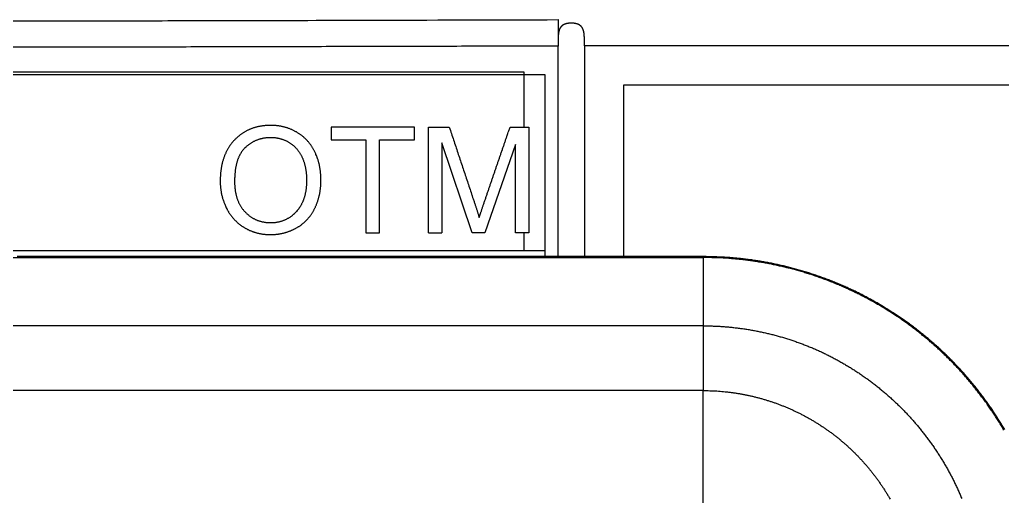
# Model space of a CAD drawing. Header units: millimetres. Extents: x 0 to 840, y -1485 to 297.
# Drawn here: x 85.648 to 89.371, y -1304.034 to -1302.227 of the extents above; entities that cross this region are included whole.
import ezdxf

# ---------------------------------------------------------------- set-up
doc = ezdxf.new("R2010")
doc.units = ezdxf.units.MM

# ---------------------------------------------------------------- blocks, each defined once
blk = doc.blocks.new('OTM30F3M_(40_60_63_80_100_125)')
at = {"linetype": 'Continuous'}
blk.add_line((22.8476, 7.1017), (16.05, 7.1017), dxfattribs=at)
at = {"color": 4, "linetype": 'Continuous'}
for p, q in [((16.5, 6.2999), (16.5, 6.3034)), ((16.5, 6.2999), (16.5, 6.041)), ((16.5, 6.041), (16.5, 5.7957)), ((16.5, 5.1194), (16.5, 5.7957))]:
    blk.add_line(p, q, dxfattribs=at)
at = {"linetype": 'Continuous'}
for points in [[(13.3115, 7.1957, 0.000052), (13.6073, 7.1961, 0.000062), (13.9099, 7.1966, 0.000047), (14.1939, 7.1971, 0.000016), (14.4506, 7.1976, 0.000066), (14.78, 7.1983, 0.000114), (15.2867, 7.1996, 0.000056), (15.95, 7.2015, 0.00003)], [(16.05, 7.1017), (16.05, 7.1026, -0.000081), (16.05, 7.1035, -0.00009), (16.05, 7.1045, -0.000081), (16.05, 7.1054, -0.00005), (16.05, 7.1063, -0.000028), (16.05, 7.1072, -0.000008), (16.05, 7.1082, 0.000012), (16.05, 7.1091, 0.000034), (16.05, 7.11, 0.000054), (16.05, 7.111, 0.000077), (16.05, 7.1119, 0.000097), (16.05, 7.1128, 0.000119), (16.05, 7.1138, 0.000139), (16.05, 7.1147, 0.000162), (16.05, 7.1156, 0.000182), (16.05, 7.1165, 0.000205), (16.05, 7.1175, 0.000226), (16.05, 7.1184, 0.00025), (16.05, 7.1193, 0.000271), (16.05, 7.1202, 0.000294), (16.05, 7.1211, 0.000316), (16.05, 7.1221, 0.00034), (16.05, 7.123, 0.000362), (16.05, 7.1239, 0.000387), (16.0499, 7.1248, 0.00041), (16.0499, 7.1257, 0.000435), (16.0499, 7.1266, 0.000458), (16.0499, 7.1275, 0.000485), (16.0499, 7.1284, 0.000509), (16.0499, 7.1293, 0.000535), (16.0498, 7.1302, 0.000561), (16.0498, 7.1311, 0.00059), (16.0498, 7.132, 0.000614), (16.0497, 7.1329, 0.000638), (16.0497, 7.1338, 0.000672), (16.0497, 7.1346, 0.000724), (16.0496, 7.1355, 0.000788), (16.0496, 7.1364, 0.000878), (16.0496, 7.1373, 0.000946), (16.0495, 7.1381, 0.001008), (16.0495, 7.139, 0.001068), (16.0494, 7.1399, 0.00114), (16.0494, 7.1407, 0.001205), (16.0493, 7.1416, 0.001277), (16.0492, 7.1424, 0.001344), (16.0492, 7.1433, 0.001419), (16.0491, 7.1441, 0.001489), (16.049, 7.145, 0.001568), (16.0489, 7.1458, 0.001641), (16.0488, 7.1466, 0.001723), (16.0488, 7.1475, 0.001799), (16.0487, 7.1483, 0.001884), (16.0485, 7.1491, 0.001965), (16.0484, 7.1499, 0.002054), (16.0483, 7.1507, 0.002138), (16.0482, 7.1515, 0.002231), (16.0481, 7.1523, 0.002319), (16.0479, 7.1531, 0.002417), (16.0478, 7.1539, 0.00251), (16.0476, 7.1547, 0.002611), (16.0475, 7.1555, 0.002709), (16.0473, 7.1563, 0.00282), (16.0471, 7.157, 0.002916), (16.0469, 7.1578, 0.003014), (16.0467, 7.1585, 0.00315), (16.0465, 7.1593, 0.00334), (16.0463, 7.16, 0.003475), (16.0461, 7.1607, 0.003587), (16.0459, 7.1615, 0.00369), (16.0456, 7.1622, 0.003801), (16.0454, 7.1629, 0.003906), (16.0451, 7.1636, 0.004023), (16.0449, 7.1643, 0.004132), (16.0446, 7.165, 0.004252), (16.0443, 7.1657, 0.004365), (16.044, 7.1664, 0.004487), (16.0437, 7.167, 0.004602), (16.0433, 7.1677, 0.004728), (16.043, 7.1683, 0.004843), (16.0427, 7.169, 0.004968), (16.0423, 7.1696, 0.005085), (16.0419, 7.1702, 0.005212), (16.0415, 7.1709, 0.005322), (16.0411, 7.1715, 0.005437), (16.0407, 7.1721, 0.005558), (16.0403, 7.1727, 0.005702), (16.0399, 7.1732, 0.005789), (16.0394, 7.1738, 0.005835), (16.039, 7.1744, 0.00583), (16.0385, 7.1749, 0.005803), (16.038, 7.1754, 0.005782), (16.0375, 7.176, 0.005766), (16.037, 7.1765, 0.005745), (16.0364, 7.177, 0.005726), (16.0359, 7.1775, 0.005702), (16.0353, 7.178, 0.005681), (16.0347, 7.1784, 0.005655), (16.0342, 7.1789, 0.005633), (16.0336, 7.1794, 0.005606), (16.0329, 7.1798, 0.005584), (16.0323, 7.1802, 0.005552), (16.0317, 7.1807, 0.005529), (16.031, 7.1811, 0.005499), (16.0304, 7.1815, 0.005452), (16.0297, 7.1818, 0.005335), (16.029, 7.1822, 0.005166), (16.0283, 7.1826, 0.005012), (16.0276, 7.1829, 0.004872), (16.0268, 7.1833, 0.004742), (16.0261, 7.1836, 0.004612), (16.0253, 7.1839, 0.004494), (16.0246, 7.1842, 0.004381), (16.0238, 7.1845, 0.004276), (16.023, 7.1848, 0.004176), (16.0222, 7.185, 0.004085), (16.0214, 7.1853, 0.003997), (16.0206, 7.1855, 0.003918), (16.0197, 7.1858, 0.003841), (16.0189, 7.186, 0.003774), (16.0181, 7.1862, 0.003717), (16.0172, 7.1864, 0.003639), (16.0163, 7.1866, 0.003516), (16.0155, 7.1868, 0.003406), (16.0146, 7.187, 0.003314), (16.0137, 7.1871, 0.003234), (16.0128, 7.1873, 0.003158), (16.0119, 7.1874, 0.003092), (16.011, 7.1875, 0.003029), (16.0101, 7.1877, 0.002975), (16.0092, 7.1878, 0.002924), (16.0083, 7.1879, 0.002881), (16.0074, 7.1879, 0.002841), (16.0065, 7.188, 0.00281), (16.0055, 7.1881, 0.002781), (16.0046, 7.1881, 0.002758), (16.0037, 7.1882, 0.002737), (16.0027, 7.1882, 0.002727), (16.0018, 7.1882, 0.002708), (16.0009, 7.1883, 0.00269), (16, 7.1883, 0.002685), (15.999, 7.1883, 0.002684), (15.9981, 7.1882, 0.002687), (15.9972, 7.1882, 0.002694), (15.9962, 7.1882, 0.002708), (15.9953, 7.1881, 0.002725), (15.9944, 7.1881, 0.002749), (15.9934, 7.188, 0.002776), (15.9925, 7.1879, 0.00281), (15.9916, 7.1878, 0.002848), (15.9907, 7.1877, 0.002894), (15.9898, 7.1876, 0.002943), (15.9889, 7.1875, 0.003), (15.988, 7.1874, 0.003072), (15.9871, 7.1873, 0.00315), (15.9862, 7.1871, 0.003205), (15.9853, 7.1869, 0.003258), (15.9844, 7.1868, 0.003316), (15.9836, 7.1866, 0.003383), (15.9827, 7.1864, 0.003452), (15.9819, 7.1862, 0.003532), (15.981, 7.186, 0.003614), (15.9802, 7.1858, 0.003706), (15.9793, 7.1855, 0.003802), (15.9785, 7.1853, 0.00391), (15.9777, 7.185, 0.00402), (15.9769, 7.1847, 0.004139), (15.9761, 7.1845, 0.004272), (15.9754, 7.1842, 0.004424), (15.9746, 7.1839, 0.004559), (15.9739, 7.1836, 0.004666), (15.9731, 7.1832, 0.004741), (15.9724, 7.1829, 0.004802), (15.9717, 7.1825, 0.004874), (15.971, 7.1822, 0.00495), (15.9703, 7.1818, 0.00503), (15.9696, 7.1814, 0.005112), (15.9689, 7.181, 0.005199), (15.9683, 7.1806, 0.005289), (15.9676, 7.1802, 0.005383), (15.967, 7.1798, 0.00548), (15.9664, 7.1793, 0.005579), (15.9658, 7.1789, 0.005682), (15.9652, 7.1784, 0.005791), (15.9646, 7.1779, 0.005898), (15.9641, 7.1775, 0.005944), (15.9635, 7.177, 0.005905), (15.963, 7.1765, 0.005866), (15.9625, 7.1759, 0.00583), (15.962, 7.1754, 0.005797), (15.9615, 7.1749, 0.005747), (15.961, 7.1743, 0.005704), (15.9605, 7.1738, 0.005652), (15.9601, 7.1732, 0.005605), (15.9597, 7.1726, 0.005548), (15.9592, 7.172, 0.005497), (15.9588, 7.1714, 0.005437), (15.9584, 7.1708, 0.005382), (15.958, 7.1702, 0.005319), (15.9577, 7.1696, 0.005264), (15.9573, 7.1689, 0.005206), (15.957, 7.1683, 0.005113), (15.9566, 7.1677, 0.004952), (15.9563, 7.167, 0.004806), (15.956, 7.1663, 0.004669), (15.9557, 7.1657, 0.004541), (15.9554, 7.165, 0.0044), (15.9551, 7.1643, 0.004271), (15.9548, 7.1636, 0.004134), (15.9546, 7.1629, 0.004009), (15.9543, 7.1622, 0.003876), (15.9541, 7.1614, 0.003754), (15.9539, 7.1607, 0.003625), (15.9537, 7.16, 0.003508), (15.9534, 7.1592, 0.003384), (15.9532, 7.1585, 0.003271), (15.953, 7.1577, 0.003153), (15.9529, 7.157, 0.003045), (15.9527, 7.1562, 0.002931), (15.9525, 7.1554, 0.002829), (15.9524, 7.1546, 0.00272), (15.9522, 7.1539, 0.002623), (15.9521, 7.1531, 0.002519), (15.9519, 7.1523, 0.002426), (15.9518, 7.1515, 0.002325), (15.9517, 7.1507, 0.002212), (15.9516, 7.1499, 0.002057), (15.9514, 7.1491, 0.001953), (15.9513, 7.1482, 0.001888), (15.9512, 7.1474, 0.001822), (15.9511, 7.1466, 0.001745), (15.9511, 7.1458, 0.001677), (15.951, 7.1449, 0.001608), (15.9509, 7.1441, 0.001545), (15.9508, 7.1432, 0.001477), (15.9508, 7.1424, 0.001416), (15.9507, 7.1415, 0.001351), (15.9506, 7.1407, 0.001293), (15.9506, 7.1398, 0.001231), (15.9505, 7.139, 0.001176), (15.9505, 7.1381, 0.001116), (15.9504, 7.1372, 0.001063), (15.9504, 7.1363, 0.001005), (15.9503, 7.1355, 0.000954), (15.9503, 7.1346, 0.000898), (15.9503, 7.1337, 0.000849), (15.9502, 7.1328, 0.000794), (15.9502, 7.1319, 0.000747), (15.9502, 7.131, 0.000694), (15.9502, 7.1301, 0.000648), (15.9501, 7.1292, 0.000597), (15.9501, 7.1283, 0.000551), (15.9501, 7.1274, 0.000501), (15.9501, 7.1265, 0.000457), (15.9501, 7.1256, 0.000409), (15.9501, 7.1247, 0.000364), (15.9501, 7.1238, 0.00031), (15.9501, 7.1229, 0.000276), (15.95, 7.122, 0.000253), (15.95, 7.1211, 0.000239), (15.95, 7.1202, 0.00023), (15.95, 7.1193, 0.000219), (15.95, 7.1183, 0.000201), (15.95, 7.1174, 0.000187), (15.95, 7.1165, 0.000173), (15.95, 7.1156, 0.000159), (15.95, 7.1147, 0.000144), (15.95, 7.1137, 0.000131), (15.95, 7.1128, 0.000117), (15.95, 7.1119, 0.000103), (15.95, 7.111, 0.000087), (15.95, 7.11, 0.000077), (15.95, 7.1091, 0.000063), (15.95, 7.1081, 0.000047), (15.95, 7.1072, 0.000039), (15.95, 7.1064, 0.000023), (15.95, 7.1054, -0.000018), (15.95, 7.1038, -0.000013), (15.95, 7.1017, -0.000004)], [(15.95, 7.1015), (15.6575, 7.1006, -0.000051), (15.3648, 7.0998, -0.00005), (15.0719, 7.0991, -0.00005), (14.7788, 7.0984, -0.00005), (14.4856, 7.0977, -0.00005), (14.1922, 7.0972, -0.00005), (13.8986, 7.0967, -0.00005), (13.605, 7.0962, -0.00005), (13.3112, 7.0958, -0.00005)]]:
    blk.add_lwpolyline(points, format="xyb", dxfattribs=at)
for points in [[(15.95, 7.2015), (15.95, 7.2015)], [(15.95, 7.2015), (15.95, 7.1015)], [(15.95, 6.3034), (15.95, 7.1015)], [(16.05, 7.1017), (16.05, 6.3034)], [(7.18, 7.0041), (15.82, 7.0041)], [(15.82, 7.0041), (15.82, 6.7937)], [(7.1, 6.9937), (15.9, 6.9937)], [(15.9, 6.9937), (15.9, 6.3267)], [(16.1988, 6.3034), (16.1988, 6.9541)], [(16.1988, 6.9541), (22.6988, 6.9541)], [(15.82, 6.3937), (15.82, 6.3267)]]:
    blk.add_lwpolyline(points, dxfattribs=at)
at = {"color": 1, "linetype": 'Continuous'}
for points in [[(15.0283, 6.7005), (15.026, 6.7051, 0.006467), (15.0236, 6.7096, 0.006569), (15.0211, 6.7139, 0.006677), (15.0184, 6.7182, 0.006784), (15.0157, 6.7224, 0.006883), (15.0129, 6.7265, 0.006968), (15.01, 6.7305, 0.007044), (15.007, 6.7343, 0.00711), (15.0039, 6.7381, 0.007164), (15.0006, 6.7418, 0.007206), (14.9973, 6.7454, 0.007235), (14.9939, 6.7489, 0.007252), (14.9904, 6.7522, 0.007255), (14.9868, 6.7555, 0.007248), (14.983, 6.7587, 0.007222), (14.9792, 6.7618, 0.007185), (14.9753, 6.7648, 0.007141), (14.9712, 6.7676, 0.007094), (14.9671, 6.7704, 0.007005), (14.9629, 6.7731, 0.006903), (14.9585, 6.7757, 0.006773), (14.9541, 6.7781, 0.006679), (14.9497, 6.7805, 0.00671), (14.9452, 6.7827, 0.006753), (14.9407, 6.7847, 0.00677), (14.9361, 6.7867, 0.006782), (14.9314, 6.7885, 0.006786), (14.9267, 6.7902, 0.006775), (14.922, 6.7918, 0.006754), (14.9171, 6.7932, 0.006726), (14.9123, 6.7945, 0.006686), (14.9074, 6.7957, 0.006638), (14.9024, 6.7968, 0.006578), (14.8974, 6.7977, 0.006511), (14.8923, 6.7986, 0.006437), (14.8872, 6.7992, 0.006359), (14.8821, 6.7998, 0.006264), (14.8768, 6.8002, 0.006161), (14.8716, 6.8005, 0.006073), (14.8662, 6.8007, 0.005995), (14.8609, 6.8008, 0.005743), (14.8555, 6.8007, 0.005459), (14.8502, 6.8005, 0.005487), (14.8449, 6.8003, 0.00563), (14.8398, 6.7998, 0.005754), (14.8346, 6.7993, 0.005868), (14.8296, 6.7987, 0.005987), (14.8246, 6.7979, 0.006096), (14.8197, 6.7971, 0.006205), (14.8148, 6.7961, 0.006306), (14.81, 6.795, 0.006405), (14.8053, 6.7938, 0.006493), (14.8006, 6.7924, 0.006578), (14.796, 6.791, 0.006652), (14.7915, 6.7894, 0.00672), (14.787, 6.7877, 0.006777), (14.7826, 6.7859, 0.006827), (14.7782, 6.784, 0.006865), (14.774, 6.782, 0.006894), (14.7697, 6.7799, 0.006911), (14.7656, 6.7776, 0.006919), (14.7615, 6.7752, 0.006915), (14.7574, 6.7728, 0.006901), (14.7535, 6.7702, 0.006877), (14.7496, 6.7674, 0.006841), (14.7457, 6.7646, 0.006795), (14.7419, 6.7617, 0.006741), (14.7382, 6.7586, 0.006686), (14.7346, 6.7554, 0.006604), (14.731, 6.7521, 0.006488), (14.7275, 6.7487, 0.006442), (14.724, 6.7452, 0.006524), (14.7206, 6.7416, 0.006689), (14.7173, 6.7379, 0.007028), (14.7142, 6.7341, 0.007176), (14.7111, 6.7302, 0.007082), (14.7082, 6.7262, 0.007031), (14.7053, 6.7221, 0.007036), (14.7026, 6.7179, 0.007011), (14.7, 6.7137, 0.006958), (14.6975, 6.7094, 0.006898), (14.6951, 6.7049, 0.006836), (14.6928, 6.7004, 0.00676), (14.6906, 6.6958, 0.006678), (14.6886, 6.6911, 0.006584), (14.6866, 6.6863, 0.006487), (14.6847, 6.6815, 0.00638), (14.683, 6.6765, 0.006271), (14.6814, 6.6715, 0.006153), (14.6798, 6.6663, 0.006035), (14.6784, 6.6611, 0.005909), (14.6771, 6.6558, 0.005785), (14.6759, 6.6504, 0.005654), (14.6748, 6.6449, 0.005526), (14.6739, 6.6393, 0.005393), (14.673, 6.6337, 0.005268), (14.6722, 6.6279, 0.005131), (14.6716, 6.6221, 0.004989), (14.671, 6.6162, 0.004874), (14.6706, 6.6101, 0.004808), (14.6703, 6.604, 0.004604), (14.6701, 6.5978, 0.004233), (14.6699, 6.5915, 0.00454), (14.67, 6.5852, 0.005741), (14.6701, 6.5789, 0.006414), (14.6705, 6.5726, 0.006637), (14.671, 6.5663, 0.006829), (14.6717, 6.5601, 0.006954), (14.6725, 6.5539, 0.006774), (14.6735, 6.5478, 0.006365), (14.6747, 6.5417, 0.007048), (14.676, 6.5356, 0.008405), (14.6776, 6.5295, 0.00638), (14.6792, 6.5237, 0.002194), (14.6808, 6.5184, 0.008976), (14.6831, 6.5118, 0.015326), (14.6872, 6.5018, 0.007413), (14.6928, 6.4887, 0.003903)], [(15.5379, 6.7937), (15.5399, 6.7877), (15.5419, 6.7817), (15.544, 6.7756), (15.546, 6.7696), (15.548, 6.7635), (15.55, 6.7575), (15.552, 6.7514), (15.554, 6.7454), (15.556, 6.7394), (15.558, 6.7333), (15.56, 6.7273), (15.5621, 6.7212), (15.5641, 6.7152), (15.5661, 6.7092), (15.5681, 6.7031), (15.5701, 6.6971), (15.5721, 6.691), (15.5741, 6.685), (15.5761, 6.679), (15.5782, 6.6729), (15.5802, 6.6669), (15.5822, 6.6608), (15.5842, 6.6548), (15.5862, 6.6488), (15.5882, 6.6427), (15.5902, 6.6367), (15.5922, 6.6306), (15.5942, 6.6246), (15.5963, 6.6186), (15.5983, 6.6125), (15.6003, 6.6065), (15.6023, 6.6004), (15.6043, 6.5944), (15.6063, 6.5884), (15.6083, 6.5823), (15.6103, 6.5763), (15.6124, 6.5702), (15.6144, 6.5642, 0), (15.6164, 6.5582), (15.6184, 6.5521, 0), (15.6204, 6.5461, 0), (15.6224, 6.54, 0.000001), (15.6244, 6.534, 0), (15.6264, 6.528, -0.000002), (15.6284, 6.5219, 0.000001), (15.6305, 6.5159, 0.000009), (15.6325, 6.5098, -0.000072), (15.6344, 6.5039, -0.000274), (15.6363, 6.4983, -0.000367), (15.6381, 6.4928, -0.000338), (15.6398, 6.4877, -0.000379), (15.6414, 6.4827, -0.000485), (15.643, 6.4779, -0.000414), (15.6444, 6.4735, -0.000174), (15.6456, 6.4696, -0.00061), (15.647, 6.4652, -0.001235), (15.649, 6.459, -0.000742), (15.6513, 6.4513, -0.000442)], [(15.6513, 6.4513), (15.6523, 6.4546, -0.001057), (15.6534, 6.458, -0.000943), (15.6546, 6.4617, -0.000823), (15.6558, 6.4655, -0.000705), (15.6572, 6.4696, -0.00061), (15.6586, 6.4739, -0.000533), (15.6601, 6.4784, -0.000467), (15.6616, 6.4831, -0.000409), (15.6633, 6.488, -0.000356), (15.665, 6.4931, -0.000307), (15.6668, 6.4984, -0.000274), (15.6687, 6.504, -0.000251), (15.6706, 6.5097, -0.000202), (15.6726, 6.5157, -0.000131), (15.6747, 6.5217, -0.000084), (15.6768, 6.5278, -0.000044), (15.6788, 6.5338, -0.000031), (15.6809, 6.5399, -0.000039), (15.6829, 6.5459, -0.00004), (15.685, 6.552, -0.000036), (15.6871, 6.558, -0.000034), (15.6891, 6.564, -0.000033), (15.6912, 6.5701, -0.000032), (15.6933, 6.5761, -0.00003), (15.6954, 6.5822, -0.000029), (15.6974, 6.5882, -0.000028), (15.6995, 6.5943, -0.000026), (15.7016, 6.6003, -0.000025), (15.7036, 6.6064, -0.000023), (15.7057, 6.6124, -0.000022), (15.7078, 6.6185, -0.00002), (15.7099, 6.6245, -0.000019), (15.7119, 6.6305, -0.000018), (15.714, 6.6366, -0.000016), (15.7161, 6.6426, -0.000015), (15.7182, 6.6487, -0.000013), (15.7202, 6.6547, -0.000012), (15.7223, 6.6608, -0.00001), (15.7244, 6.6668, -0.000009), (15.7265, 6.6729, -0.000007), (15.7285, 6.6789, -0.000006), (15.7306, 6.6849, -0.000004), (15.7327, 6.691, -0.000003), (15.7348, 6.697, -0.000002), (15.7369, 6.7031, 0), (15.7389, 6.7091, 0.000001), (15.741, 6.7152, 0.000003), (15.7431, 6.7212, 0.000005), (15.7452, 6.7273, 0.000006), (15.7472, 6.7333, 0.000006), (15.7493, 6.7393, 0.000009), (15.7514, 6.7454, 0.000013), (15.7535, 6.7516, 0.00001), (15.7555, 6.7575, 0.000001), (15.7574, 6.7628, 0.000019), (15.7597, 6.7696, 0.000039), (15.7633, 6.78, 0.00002), (15.768, 6.7937, 0.00001)], [(14.7648, 6.7167), (14.7682, 6.7199, -0.007311), (14.7717, 6.7229, -0.007464), (14.7752, 6.7258, -0.007617), (14.7788, 6.7286, -0.007758), (14.7825, 6.7312, -0.007891), (14.7862, 6.7337, -0.008006), (14.79, 6.736, -0.00811), (14.7938, 6.7383, -0.008196), (14.7976, 6.7403, -0.008268), (14.8016, 6.7423, -0.008319), (14.8056, 6.7441, -0.008354), (14.8096, 6.7458, -0.008369), (14.8137, 6.7473, -0.008365), (14.8178, 6.7487, -0.008343), (14.8221, 6.75, -0.0083), (14.8263, 6.7511, -0.00824), (14.8306, 6.7521, -0.008164), (14.835, 6.753, -0.008076), (14.8394, 6.7537, -0.007958), (14.8439, 6.7543, -0.007835), (14.8485, 6.7547, -0.007708), (14.8531, 6.7551, -0.007539), (14.8577, 6.7552, -0.007392), (14.8624, 6.7553, -0.007491), (14.8671, 6.7552, -0.007689), (14.8718, 6.7549, -0.007945), (14.8763, 6.7545, -0.008162), (14.8809, 6.754, -0.008228), (14.8853, 6.7533, -0.00831), (14.8898, 6.7525, -0.008417), (14.8941, 6.7515, -0.008505), (14.8984, 6.7504, -0.008556), (14.9027, 6.7491, -0.008597), (14.9069, 6.7477, -0.008621), (14.911, 6.7461, -0.008629), (14.9151, 6.7444, -0.008619), (14.9192, 6.7426, -0.008584), (14.9231, 6.7406, -0.008514), (14.9271, 6.7385, -0.008473), (14.9309, 6.7362, -0.008501), (14.9347, 6.7338, -0.008672), (14.9384, 6.7313, -0.009124), (14.942, 6.7287, -0.009337), (14.9455, 6.7259, -0.009207), (14.9488, 6.723, -0.009133), (14.9521, 6.72, -0.009122), (14.9552, 6.7168, -0.009079), (14.9583, 6.7135, -0.008991), (14.9612, 6.7102, -0.008898), (14.964, 6.7067, -0.008797), (14.9667, 6.7031, -0.008682), (14.9693, 6.6993, -0.008554), (14.9718, 6.6955, -0.008417), (14.9742, 6.6915, -0.008273), (14.9764, 6.6875, -0.00812), (14.9786, 6.6833, -0.007965), (14.9806, 6.6791, -0.007801), (14.9825, 6.6747, -0.007638), (14.9843, 6.6702, -0.007469), (14.986, 6.6656, -0.007304), (14.9875, 6.6609, -0.007132), (14.989, 6.6562, -0.006968), (14.9903, 6.6513, -0.006799), (14.9916, 6.6463, -0.00664), (14.9927, 6.6413, -0.006473), (14.9936, 6.6361, -0.006315), (14.9945, 6.6309, -0.006161), (14.9952, 6.6255, -0.006024), (14.9959, 6.6201, -0.005857), (14.9964, 6.6146, -0.005687), (14.9968, 6.609, -0.005592), (14.997, 6.6033, -0.00554), (14.9972, 6.5975, -0.005267), (14.9972, 6.5917, -0.00497), (14.9971, 6.5859, -0.00493), (14.9969, 6.5802, -0.005017), (14.9966, 6.5746, -0.005196), (14.9962, 6.5691, -0.005375), (14.9956, 6.5638, -0.005554), (14.995, 6.5585, -0.005739), (14.9942, 6.5533, -0.005933), (14.9934, 6.5482, -0.006116), (14.9924, 6.5433, -0.006316), (14.9913, 6.5384, -0.006519), (14.9901, 6.5336, -0.006702), (14.9888, 6.5289, -0.006848), (14.9873, 6.5244, -0.007103), (14.9858, 6.5199, -0.007437), (14.9841, 6.5155, -0.007414), (14.9824, 6.5113, -0.007077), (14.9805, 6.5071, -0.007979), (14.9785, 6.503, -0.009726), (14.9764, 6.499, -0.007539), (14.9742, 6.4952, -0.002612), (14.9723, 6.4919, -0.010832), (14.9695, 6.4878, -0.019104), (14.9649, 6.4819, -0.009477), (14.9587, 6.4743, -0.005043)], [(14.7648, 6.7167), (14.7621, 6.714, 0.009875), (14.7595, 6.7111, 0.009769), (14.7569, 6.7082, 0.009631), (14.7545, 6.7051, 0.009473), (14.7521, 6.7019, 0.009286), (14.7499, 6.6986, 0.009086), (14.7477, 6.6952, 0.008862), (14.7457, 6.6916, 0.008632), (14.7437, 6.688, 0.008383), (14.7419, 6.6842, 0.008135), (14.7401, 6.6803, 0.007871), (14.7384, 6.6762, 0.007616), (14.7368, 6.6721, 0.007348), (14.7353, 6.6678, 0.007093), (14.7339, 6.6634, 0.00683), (14.7326, 6.6589, 0.006581), (14.7314, 6.6542, 0.006327), (14.7303, 6.6495, 0.006089), (14.7293, 6.6446, 0.005849), (14.7284, 6.6396, 0.005625), (14.7276, 6.6345, 0.0054), (14.7268, 6.6292, 0.005192), (14.7262, 6.6239, 0.004982), (14.7257, 6.6184, 0.004783), (14.7252, 6.6128, 0.004598), (14.7249, 6.607, 0.004455), (14.7246, 6.6012, 0.004239), (14.7244, 6.5952, 0.003919), (14.7244, 6.5891, 0.004152), (14.7244, 6.583, 0.005256), (14.7246, 6.577, 0.005974), (14.7249, 6.571, 0.006193), (14.7254, 6.5652, 0.00642), (14.726, 6.5595, 0.006632), (14.7267, 6.5539, 0.006857), (14.7276, 6.5485, 0.007076), (14.7287, 6.5431, 0.007302), (14.7298, 6.5379, 0.007516), (14.7311, 6.5327, 0.007736), (14.7326, 6.5277, 0.00794), (14.7342, 6.5228, 0.008145), (14.7359, 6.518, 0.008331), (14.7378, 6.5133, 0.008512), (14.7398, 6.5087, 0.008672), (14.742, 6.5043, 0.008822), (14.7443, 6.4999, 0.008949), (14.7467, 6.4957, 0.009056), (14.7493, 6.4915, 0.009132), (14.7521, 6.4875, 0.009203), (14.7549, 6.4836, 0.009259), (14.7579, 6.4798, 0.009242), (14.7611, 6.4761, 0.009163), (14.7644, 6.4726, 0.008803), (14.7677, 6.4691, 0.00822), (14.7712, 6.4659, 0.008202), (14.7747, 6.4628, 0.008496), (14.7783, 6.4598, 0.008691), (14.7819, 6.457, 0.008816), (14.7857, 6.4543, 0.008946), (14.7895, 6.4518, 0.009056), (14.7933, 6.4494, 0.009143), (14.7973, 6.4472, 0.009202), (14.8013, 6.4452, 0.009238), (14.8053, 6.4433, 0.009246), (14.8095, 6.4415, 0.009228), (14.8137, 6.4399, 0.009185), (14.818, 6.4385, 0.009113), (14.8224, 6.4372, 0.009018), (14.8268, 6.436, 0.008902), (14.8313, 6.435, 0.008774), (14.8359, 6.4342, 0.008603), (14.8406, 6.4335, 0.008414), (14.8453, 6.4329, 0.008253), (14.8501, 6.4325, 0.008095), (14.855, 6.4323, 0.007807), (14.8599, 6.4322, 0.007561), (14.8649, 6.4323, 0.00748), (14.8698, 6.4325, 0.007619), (14.8746, 6.4328, 0.007901), (14.8793, 6.4333, 0.008072), (14.884, 6.434, 0.008231), (14.8886, 6.4347, 0.008422), (14.8931, 6.4357, 0.00861), (14.8976, 6.4368, 0.008763), (14.9019, 6.438, 0.008869), (14.9062, 6.4394, 0.008924), (14.9104, 6.4409, 0.009092), (14.9146, 6.4426, 0.00934), (14.9187, 6.4444, 0.009115), (14.9227, 6.4464, 0.008524), (14.9266, 6.4485, 0.009398), (14.9305, 6.4508, 0.011153), (14.9344, 6.4533, 0.008399), (14.938, 6.4558, 0.002871), (14.9412, 6.4581, 0.011706), (14.9452, 6.4613, 0.019601), (14.9511, 6.4668, 0.00929), (14.9587, 6.4743, 0.004843)], [(14.6928, 6.4887), (14.6947, 6.4849, 0.005488), (14.6966, 6.4812, 0.00556), (14.6987, 6.4775, 0.005624), (14.7008, 6.4739, 0.005672), (14.7029, 6.4704, 0.00572), (14.7052, 6.4669, 0.005761), (14.7075, 6.4636, 0.005799), (14.7099, 6.4602, 0.005827), (14.7123, 6.457, 0.005851), (14.7148, 6.4538, 0.005867), (14.7174, 6.4506, 0.005878), (14.7201, 6.4476, 0.00588), (14.7228, 6.4446, 0.005877), (14.7256, 6.4416, 0.005866), (14.7285, 6.4388, 0.005849), (14.7314, 6.436, 0.005825), (14.7344, 6.4332, 0.005795), (14.7375, 6.4305, 0.005758), (14.7407, 6.4279, 0.005715), (14.7439, 6.4254, 0.005668), (14.7472, 6.4229, 0.005613), (14.7506, 6.4205, 0.005554), (14.754, 6.4181, 0.005491), (14.7575, 6.4158, 0.00543), (14.7611, 6.4136, 0.005476), (14.7647, 6.4115, 0.005719), (14.7683, 6.4094, 0.005855), (14.772, 6.4074, 0.00583), (14.7758, 6.4056, 0.005824), (14.7796, 6.4038, 0.005846), (14.7834, 6.4021, 0.005854), (14.7872, 6.4005, 0.005845), (14.7911, 6.399, 0.005833), (14.7951, 6.3975, 0.005817), (14.7991, 6.3962, 0.005794), (14.8031, 6.3949, 0.005765), (14.8071, 6.3938, 0.00573), (14.8112, 6.3927, 0.00569), (14.8154, 6.3917, 0.005644), (14.8196, 6.3908, 0.005594), (14.8238, 6.39, 0.005537), (14.828, 6.3893, 0.005478), (14.8323, 6.3887, 0.005413), (14.8367, 6.3882, 0.005347), (14.8411, 6.3877, 0.005273), (14.8455, 6.3874, 0.005203), (14.8499, 6.3871, 0.005124), (14.8544, 6.387, 0.005019), (14.859, 6.3869, 0.00498), (14.8635, 6.3869, 0.005131), (14.8681, 6.387, 0.005272), (14.8726, 6.3872, 0.005345), (14.877, 6.3875, 0.005407), (14.8815, 6.3879, 0.005441), (14.8859, 6.3884, 0.005477), (14.8903, 6.389, 0.005511), (14.8947, 6.3896, 0.005541), (14.899, 6.3904, 0.00556), (14.9034, 6.3913, 0.005577), (14.9076, 6.3923, 0.005586), (14.9119, 6.3933, 0.00559), (14.9161, 6.3945, 0.005587), (14.9203, 6.3957, 0.00558), (14.9245, 6.3971, 0.005566), (14.9287, 6.3985, 0.005545), (14.9328, 6.4, 0.005515), (14.9369, 6.4017, 0.005488), (14.941, 6.4034, 0.005468), (14.945, 6.4052, 0.005405), (14.9491, 6.4071, 0.005286), (14.9531, 6.4091, 0.005324), (14.957, 6.4112, 0.00558), (14.9609, 6.4134, 0.005955), (14.9648, 6.4157, 0.006582), (14.9686, 6.4181, 0.006861), (14.9723, 6.4206, 0.006752), (14.9759, 6.4231, 0.006732), (14.9794, 6.4258, 0.006801), (14.9829, 6.4285, 0.006835), (14.9862, 6.4313, 0.00683), (14.9895, 6.4343, 0.006822), (14.9927, 6.4373, 0.006812), (14.9959, 6.4404, 0.006789), (14.9989, 6.4436, 0.006755), (15.0019, 6.4469, 0.006711), (15.0048, 6.4503, 0.006659), (15.0076, 6.4537, 0.006597), (15.0104, 6.4573, 0.006528), (15.013, 6.4609, 0.006449), (15.0156, 6.4647, 0.006367), (15.0181, 6.4685, 0.006273), (15.0205, 6.4724, 0.006175), (15.0229, 6.4765, 0.006074), (15.0251, 6.4806, 0.005975), (15.0273, 6.4848, 0.00581), (15.0294, 6.489, 0.005645), (15.0314, 6.4933, 0.005601), (15.0334, 6.4977, 0.005595), (15.0352, 6.5021, 0.005573), (15.0369, 6.5066, 0.005546), (15.0385, 6.5111, 0.005514), (15.04, 6.5157, 0.005478), (15.0415, 6.5203, 0.005435), (15.0428, 6.5249, 0.00539), (15.0441, 6.5296, 0.005339), (15.0452, 6.5344, 0.005285), (15.0463, 6.5392, 0.005226), (15.0472, 6.5441, 0.005166), (15.0481, 6.549, 0.0051), (15.0489, 6.5539, 0.005032), (15.0495, 6.559, 0.004963), (15.0501, 6.564, 0.004896), (15.0506, 6.5691, 0.004814), (15.051, 6.5743, 0.004728), (15.0513, 6.5795, 0.004667), (15.0515, 6.5847, 0.004615), (15.0516, 6.59, 0.004484), (15.0516, 6.5954, 0.004384), (15.0515, 6.6007, 0.004405), (15.0513, 6.6059, 0.004472), (15.0511, 6.6112, 0.004558), (15.0507, 6.6163, 0.004626), (15.0502, 6.6214, 0.004702), (15.0497, 6.6265, 0.004784), (15.049, 6.6315, 0.004847), (15.0483, 6.6364, 0.004884), (15.0475, 6.6413, 0.004994), (15.0466, 6.6462, 0.005161), (15.0455, 6.651, 0.005079), (15.0444, 6.6558, 0.004794), (15.0433, 6.6604, 0.005345), (15.042, 6.6651, 0.006439), (15.0405, 6.6699, 0.004942), (15.0391, 6.6743, 0.001711), (15.0378, 6.6782, 0.00703), (15.0359, 6.6832, 0.012253), (15.0327, 6.6907, 0.006046), (15.0283, 6.7005, 0.003215)]]:
    blk.add_lwpolyline(points, format="xyb", dxfattribs=at)
for points in [[(15.0898, 6.7937), (15.0898, 6.7466)], [(15.4059, 6.7937), (15.0898, 6.7937)], [(15.4059, 6.7466), (15.4059, 6.7937)], [(15.4585, 6.7937), (15.5379, 6.7937)], [(15.4585, 6.3937), (15.4585, 6.7937)], [(15.768, 6.7937), (15.839, 6.7937)], [(15.839, 6.7937), (15.839, 6.3937)], [(15.0898, 6.7466), (15.2212, 6.7466)], [(15.2212, 6.7466), (15.2212, 6.3937)], [(15.274, 6.7466), (15.4059, 6.7466)], [(15.274, 6.3937), (15.274, 6.7466)], [(15.5094, 6.7343), (15.5094, 6.3937)], [(15.6247, 6.3937), (15.5094, 6.7343)], [(15.7881, 6.7285), (15.6722, 6.3937)], [(15.7881, 6.3937), (15.7881, 6.7285)], [(15.2212, 6.3937), (15.274, 6.3937)], [(15.4585, 6.3937), (15.5094, 6.3937)], [(15.6722, 6.3937), (15.6247, 6.3937)], [(15.839, 6.3937), (15.7881, 6.3937)]]:
    blk.add_lwpolyline(points, dxfattribs=at)
at = {"color": 4, "linetype": 'Continuous'}
for points in [[(16.5, 6.3034), (16.4366, 6.3034), (16.3732, 6.3034), (16.3098, 6.3034), (16.2464, 6.3034), (16.1831, 6.3034, 0), (16.1197, 6.3034, 0), (16.0563, 6.3034), (15.9929, 6.3034), (15.9295, 6.3034), (15.8661, 6.3034), (15.8027, 6.3034), (15.7393, 6.3034), (15.6759, 6.3034), (15.6125, 6.3034), (15.5491, 6.3034), (15.4857, 6.3034), (15.4223, 6.3034), (15.3589, 6.3034), (15.2955, 6.3034), (15.2321, 6.3034), (15.1687, 6.3034), (15.1053, 6.3034), (15.0419, 6.3034), (14.9785, 6.3034), (14.9151, 6.3034), (14.8517, 6.3034), (14.7883, 6.3034), (14.7249, 6.3034), (14.6615, 6.3034), (14.5981, 6.3034), (14.5347, 6.3034), (14.4713, 6.3034), (14.4079, 6.3034), (14.3446, 6.3034), (14.2812, 6.3034), (14.2178, 6.3034), (14.1544, 6.3034), (14.091, 6.3034), (14.0276, 6.3034), (13.9642, 6.3034), (13.9008, 6.3034)], [(12.6962, 6.3034, 0), (12.6333, 6.3034)], [(12.5694, 6.3034, 0), (12.5041, 6.3034)], [(12.4427, 6.3034, 0), (12.3871, 6.3034, 0), (12.3159, 6.3034, -0.000001), (12.2061, 6.3034, -0.000001), (12.0623, 6.3034, 0)], [(12.1429, 6.2999, 0), (12.2168, 6.2999, 0), (12.2906, 6.2999, 0), (12.3645, 6.2999, 0), (12.4383, 6.2999, 0), (12.5122, 6.2999)], [(12.586, 6.2999, 0), (12.6599, 6.2999, 0), (12.7337, 6.2999)], [(13.6938, 6.2999, 0), (13.7676, 6.2999)], [(13.8415, 6.2999), (13.9153, 6.2999), (13.9892, 6.2999), (14.063, 6.2999), (14.1369, 6.2999), (14.2107, 6.2999), (14.2846, 6.2999), (14.3584, 6.2999), (14.4323, 6.2999), (14.5061, 6.2999), (14.58, 6.2999), (14.6538, 6.2999), (14.7277, 6.2999), (14.8015, 6.2999), (14.8754, 6.2999), (14.9492, 6.2999), (15.023, 6.2999), (15.0969, 6.2999), (15.1707, 6.2999), (15.2446, 6.2999), (15.3184, 6.2999), (15.3923, 6.2999, 0), (15.4661, 6.2999), (15.54, 6.2999), (15.6138, 6.2999), (15.6878, 6.2999, 0), (15.7615, 6.2999), (15.8348, 6.2999), (15.9092, 6.2999, 0), (15.9854, 6.2999), (16.0569, 6.2999), (16.1216, 6.2999), (16.2046, 6.2999, 0), (16.3325, 6.2999), (16.5, 6.2999)], [(17.6422, 5.6475, 0.003547), (17.6326, 5.6638, 0.00355), (17.6227, 5.6799, 0.003553), (17.6126, 5.6958, 0.003557), (17.6023, 5.7117, 0.00356), (17.5918, 5.7273, 0.003562), (17.581, 5.7428, 0.00356), (17.57, 5.7582, 0.003555), (17.5588, 5.7734, 0.003551), (17.5474, 5.7884, 0.003549), (17.5357, 5.8033, 0.003547), (17.5239, 5.818, 0.003546), (17.5118, 5.8325, 0.003546), (17.4995, 5.8469, 0.003546), (17.4871, 5.8611, 0.003547), (17.4744, 5.8751, 0.003549), (17.4615, 5.8889, 0.003552), (17.4485, 5.9025, 0.003556), (17.4352, 5.916, 0.003558), (17.4218, 5.9293, 0.003558), (17.4081, 5.9423, 0.003556), (17.3943, 5.9552, 0.003552), (17.3803, 5.9679, 0.003549), (17.3661, 5.9803, 0.003547), (17.3517, 5.9926, 0.003546), (17.3372, 6.0046, 0.003546), (17.3225, 6.0165, 0.003546), (17.3076, 6.0281, 0.003547), (17.2926, 6.0396, 0.003549), (17.2774, 6.0508, 0.003551), (17.262, 6.0618, 0.003555), (17.2465, 6.0725, 0.00356), (17.2309, 6.0831, 0.003562), (17.2151, 6.0934, 0.00356), (17.1991, 6.1035, 0.003557), (17.183, 6.1134, 0.003553), (17.1667, 6.123, 0.00355), (17.1504, 6.1324, 0.003547), (17.1339, 6.1416, 0.003546), (17.1172, 6.1505, 0.003545), (17.1004, 6.1592, 0.003545), (17.0836, 6.1677, 0.003546), (17.0666, 6.1759, 0.003548), (17.0494, 6.1838, 0.00355), (17.0322, 6.1916, 0.003553), (17.0149, 6.199, 0.003558), (16.9974, 6.2063, 0.003559), (16.9799, 6.2132, 0.003557), (16.9622, 6.22, 0.003554), (16.9445, 6.2264, 0.003551), (16.9266, 6.2327, 0.003549), (16.9087, 6.2386, 0.003547), (16.8907, 6.2443, 0.003547), (16.8726, 6.2498, 0.003547), (16.8545, 6.255, 0.003547), (16.8363, 6.2599, 0.003547), (16.818, 6.2646, 0.003552), (16.7996, 6.269, 0.003561), (16.7812, 6.2731, 0.003555), (16.7627, 6.277, 0.003539), (16.7442, 6.2806, 0.003569), (16.7256, 6.284, 0.003637), (16.7069, 6.2871, 0.003531), (16.6882, 6.2899, 0.003294), (16.6697, 6.2924, 0.003631), (16.6508, 6.2947, 0.004325), (16.6314, 6.2968, 0.003284), (16.6132, 6.2985, 0.001128), (16.5967, 6.2999, 0.004629), (16.5755, 6.3012, 0.007979), (16.5428, 6.3023, 0.003904), (16.5, 6.3034, 0.002067)], [(17.6393, 5.6458, 0.003547), (17.6297, 5.662, 0.00355), (17.6198, 5.6781, 0.003553), (17.6098, 5.694, 0.003557), (17.5995, 5.7098, 0.00356), (17.5889, 5.7254, 0.003562), (17.5782, 5.7409, 0.00356), (17.5672, 5.7562, 0.003555), (17.556, 5.7713, 0.003551), (17.5447, 5.7863, 0.003549), (17.533, 5.8012, 0.003547), (17.5212, 5.8158, 0.003546), (17.5092, 5.8303, 0.003546), (17.497, 5.8447, 0.003546), (17.4845, 5.8588, 0.003547), (17.4719, 5.8728, 0.003549), (17.4591, 5.8866, 0.003552), (17.446, 5.9002, 0.003556), (17.4328, 5.9136, 0.003558), (17.4194, 5.9268, 0.003558), (17.4058, 5.9398, 0.003556), (17.392, 5.9527, 0.003552), (17.378, 5.9653, 0.003549), (17.3639, 5.9777, 0.003547), (17.3496, 5.99, 0.003546), (17.3351, 6.002, 0.003546), (17.3204, 6.0138, 0.003546), (17.3056, 6.0254, 0.003547), (17.2906, 6.0368, 0.003549), (17.2754, 6.048, 0.003551), (17.2601, 6.059, 0.003555), (17.2446, 6.0697, 0.00356), (17.229, 6.0802, 0.003562), (17.2132, 6.0905, 0.00356), (17.1973, 6.1006, 0.003557), (17.1812, 6.1105, 0.003553), (17.165, 6.1201, 0.00355), (17.1487, 6.1294, 0.003547), (17.1322, 6.1386, 0.003546), (17.1156, 6.1475, 0.003545), (17.0989, 6.1562, 0.003545), (17.0821, 6.1646, 0.003546), (17.0651, 6.1728, 0.003548), (17.048, 6.1807, 0.00355), (17.0308, 6.1884, 0.003553), (17.0135, 6.1959, 0.003558), (16.9961, 6.2031, 0.003559), (16.9786, 6.2101, 0.003557), (16.961, 6.2168, 0.003554), (16.9433, 6.2232, 0.003551), (16.9255, 6.2294, 0.003549), (16.9077, 6.2354, 0.003547), (16.8897, 6.2411, 0.003547), (16.8717, 6.2465, 0.003547), (16.8536, 6.2517, 0.003547), (16.8354, 6.2566, 0.003547), (16.8171, 6.2613, 0.003552), (16.7988, 6.2657, 0.003561), (16.7804, 6.2698, 0.003555), (16.762, 6.2737, 0.003539), (16.7435, 6.2773, 0.003569), (16.725, 6.2806, 0.003637), (16.7064, 6.2837, 0.003531), (16.6878, 6.2865, 0.003294), (16.6692, 6.2891, 0.003631), (16.6504, 6.2913, 0.004325), (16.6311, 6.2934, 0.003284), (16.6129, 6.2951, 0.001128), (16.5965, 6.2965, 0.004629), (16.5753, 6.2978, 0.007977), (16.5427, 6.2989, 0.003903), (16.5, 6.2999, 0.002067)], [(16.5, 6.041), (16.4063, 6.041, 0), (16.3125, 6.041, 0), (16.2188, 6.041, 0), (16.1251, 6.041, 0), (16.0313, 6.041, 0), (15.9376, 6.041, 0), (15.8438, 6.041, 0), (15.7501, 6.041, 0), (15.6563, 6.041, 0), (15.5626, 6.041, 0), (15.4688, 6.041, 0), (15.3751, 6.041, 0), (15.2814, 6.041, 0), (15.1876, 6.041, 0), (15.0939, 6.041, 0), (15.0001, 6.041, 0), (14.9064, 6.041, 0), (14.8126, 6.041, 0), (14.7189, 6.041, 0), (14.6251, 6.041, 0), (14.5314, 6.041, 0), (14.4376, 6.041), (14.3439, 6.041, 0), (14.2502, 6.041, 0), (14.1564, 6.041), (14.0627, 6.041, 0), (13.969, 6.041, 0), (13.8752, 6.041, 0), (13.7812, 6.041, 0), (13.6877, 6.041)], [(13.5947, 6.041, 0), (13.5002, 6.041, 0), (13.4035, 6.041)], [(13.1252, 6.041, 0), (12.9629, 6.041)], [(16.5, 6.041), (16.5167, 6.0409, -0.003946), (16.5333, 6.0405, -0.003951), (16.5499, 6.0398, -0.003943), (16.5665, 6.0389, -0.003926), (16.5831, 6.0377, -0.003914), (16.5997, 6.0363, -0.003904), (16.6163, 6.0345, -0.003896), (16.6328, 6.0326, -0.003889), (16.6494, 6.0304, -0.003883), (16.6658, 6.0279, -0.003878), (16.6823, 6.0251, -0.003875), (16.6987, 6.0221, -0.003873), (16.715, 6.0189, -0.003872), (16.7313, 6.0154, -0.003873), (16.7475, 6.0116, -0.003875), (16.7637, 6.0076, -0.003878), (16.7798, 6.0033, -0.003883), (16.7959, 5.9988, -0.003889), (16.8118, 5.9941, -0.003896), (16.8277, 5.9891, -0.003905), (16.8435, 5.9838, -0.003914), (16.8592, 5.9783, -0.003925), (16.8748, 5.9725, -0.003938), (16.8903, 5.9665, -0.003955), (16.9058, 5.9603, -0.003964), (16.9211, 5.9538, -0.003964), (16.9363, 5.9471, -0.003955), (16.9514, 5.9401, -0.003938), (16.9664, 5.9329, -0.003925), (16.9813, 5.9255, -0.003914), (16.996, 5.9178, -0.003905), (17.0107, 5.9098, -0.003896), (17.0252, 5.9017, -0.003889), (17.0396, 5.8933, -0.003883), (17.0539, 5.8847, -0.003878), (17.068, 5.8759, -0.003875), (17.082, 5.8669, -0.003873), (17.0959, 5.8576, -0.003872), (17.1096, 5.8481, -0.003873), (17.1232, 5.8384, -0.003875), (17.1366, 5.8285, -0.003878), (17.1498, 5.8184, -0.003883), (17.1629, 5.8081, -0.003889), (17.1758, 5.7976, -0.003896), (17.1886, 5.7869, -0.003905), (17.2012, 5.776, -0.003915), (17.2136, 5.7649, -0.003925), (17.2258, 5.7536, -0.003938), (17.2379, 5.7421, -0.003952), (17.2497, 5.7305, -0.003967), (17.2614, 5.7186, -0.003967), (17.2728, 5.7066, -0.003952), (17.2841, 5.6944, -0.003938), (17.2952, 5.682, -0.003925), (17.3061, 5.6694, -0.003915), (17.3168, 5.6566, -0.003905), (17.3274, 5.6437, -0.003896), (17.3377, 5.6306, -0.003889), (17.3478, 5.6174, -0.003883), (17.3577, 5.604, -0.003878), (17.3673, 5.5904, -0.003875), (17.3768, 5.5767, -0.003873), (17.3861, 5.5628, -0.003872), (17.3951, 5.5488, -0.003873), (17.4039, 5.5347, -0.003875), (17.4125, 5.5204, -0.003878), (17.4209, 5.506, -0.003883), (17.4291, 5.4915, -0.003889), (17.437, 5.4768, -0.003896), (17.4447, 5.4621, -0.003905), (17.4521, 5.4472, -0.003914), (17.4593, 5.4322, -0.003925), (17.4663, 5.4171, -0.003938), (17.473, 5.4018, -0.003955), (17.4795, 5.3865, -0.003964)], [(16.5, 5.7957), (16.375, 5.7957, 0), (16.25, 5.7957, 0), (16.125, 5.7957, 0), (16, 5.7957, 0), (15.875, 5.7957, 0), (15.75, 5.7957, 0), (15.625, 5.7957, 0), (15.5, 5.7957, 0), (15.375, 5.7957, 0), (15.25, 5.7957, 0), (15.125, 5.7957, 0), (15, 5.7957, 0), (14.875, 5.7957, 0), (14.75, 5.7957, 0), (14.625, 5.7957, 0), (14.5, 5.7957, 0), (14.375, 5.7957, 0), (14.25, 5.7957, 0), (14.125, 5.7957, 0), (14, 5.7957, 0), (13.875, 5.7957, 0), (13.75, 5.7957, 0), (13.625, 5.7957, 0), (13.5, 5.7957, 0), (13.375, 5.7957, 0), (13.25, 5.7957, 0), (13.1251, 5.7957, 0), (13, 5.7957, 0), (12.8748, 5.7957, 0), (12.75, 5.7957, 0), (12.626, 5.7957, 0), (12.5, 5.7957, -0.000001), (12.3711, 5.7957, 0), (12.25, 5.7957, 0), (12.1406, 5.7957, -0.000001), (12, 5.7957, -0.000001), (11.7836, 5.7957, -0.000001), (11.5, 5.7957, 0)], [(16.5, 5.7957), (16.5128, 5.7956, -0.003946), (16.5256, 5.7953, -0.003951), (16.5384, 5.7948, -0.003943), (16.5512, 5.7941, -0.003926), (16.5639, 5.7931, -0.003914), (16.5767, 5.792, -0.003905), (16.5894, 5.7907, -0.003897), (16.6021, 5.7892, -0.003889), (16.6148, 5.7875, -0.003883), (16.6275, 5.7856, -0.003878), (16.6401, 5.7835, -0.003875), (16.6527, 5.7812, -0.003873), (16.6653, 5.7787, -0.003872), (16.6778, 5.776, -0.003873), (16.6903, 5.7731, -0.003875), (16.7027, 5.77, -0.003879), (16.7151, 5.7667, -0.003883), (16.7274, 5.7633, -0.003889), (16.7397, 5.7596, -0.003896), (16.7519, 5.7558, -0.003905), (16.764, 5.7517, -0.003914), (16.7761, 5.7475, -0.003925), (16.7881, 5.7431, -0.003938), (16.8, 5.7384, -0.003955), (16.8119, 5.7336, -0.003964), (16.8236, 5.7287, -0.003964), (16.8353, 5.7235, -0.003955), (16.8469, 5.7181, -0.003938), (16.8585, 5.7126, -0.003925), (16.8699, 5.7069, -0.003914), (16.8813, 5.701, -0.003905), (16.8925, 5.6949, -0.003896), (16.9037, 5.6886, -0.003889), (16.9148, 5.6822, -0.003883), (16.9257, 5.6756, -0.003878), (16.9366, 5.6688, -0.003875), (16.9474, 5.6618, -0.003873), (16.958, 5.6547, -0.003872), (16.9686, 5.6474, -0.003873), (16.979, 5.64, -0.003875), (16.9893, 5.6324, -0.003878), (16.9995, 5.6246, -0.003883), (17.0095, 5.6167, -0.003889), (17.0195, 5.6086, -0.003896), (17.0293, 5.6004, -0.003905), (17.0389, 5.592, -0.003915), (17.0485, 5.5835, -0.003925), (17.0579, 5.5748, -0.003938), (17.0671, 5.566, -0.003952), (17.0762, 5.557, -0.003967), (17.0852, 5.5479, -0.003967), (17.094, 5.5386, -0.003952), (17.1027, 5.5292, -0.003938), (17.1112, 5.5197, -0.003925), (17.1196, 5.51, -0.003915), (17.1278, 5.5002, -0.003905), (17.1359, 5.4903, -0.003896), (17.1438, 5.4802, -0.003889), (17.1516, 5.4701, -0.003883), (17.1592, 5.4598, -0.003878), (17.1666, 5.4493, -0.003875), (17.1739, 5.4388, -0.003873), (17.181, 5.4281, -0.003872), (17.188, 5.4174, -0.003873), (17.1948, 5.4065, -0.003875), (17.2014, 5.3956, -0.003878), (17.2078, 5.3845, -0.003883)], [(12.875, 4.166, 0), (13, 4.166)], [(13.875, 4.166), (14, 4.166), (14.125, 4.166), (14.25, 4.166), (14.375, 4.166), (14.5, 4.166), (14.6251, 4.166), (14.75, 4.166), (14.875, 4.166), (15, 4.166), (15.1253, 4.166, 0), (15.25, 4.166), (15.374, 4.166), (15.5, 4.166), (15.629, 4.166), (15.75, 4.166), (15.8595, 4.166, 0), (16, 4.166), (16.2165, 4.166), (16.5, 4.166)], [(16.2188, 3.9206, 0), (16.1251, 3.9206)], [(15.4688, 3.9206, 0), (15.3751, 3.9206)], [(15.0001, 3.9206, 0), (14.9064, 3.9206)], [(14.0627, 3.9206, 0), (13.969, 3.9206)], [(12.9498, 3.6583, 0), (13.0607, 3.6583, 0), (13.1717, 3.6583, 0), (13.2826, 3.6583)], [(13.8373, 3.6583), (13.9483, 3.6583), (14.0592, 3.6583), (14.1702, 3.6583), (14.2811, 3.6583), (14.3921, 3.6583), (14.503, 3.6583), (14.6139, 3.6583), (14.7249, 3.6583), (14.8359, 3.6583), (14.9468, 3.6583), (15.0577, 3.6583), (15.1687, 3.6583, 0), (15.2799, 3.6583), (15.3906, 3.6583), (15.5006, 3.6583), (15.6125, 3.6583), (15.7269, 3.6583), (15.8344, 3.6583), (15.9315, 3.6583, 0), (16.0563, 3.6583, 0), (16.2484, 3.6583, 0), (16.5, 3.6583)], [(12.1429, 3.6617, 0.000001), (12.2167, 3.6617, 0.000002), (12.2906, 3.6617, 0.000002), (12.3644, 3.6617, 0), (12.4383, 3.6617, 0), (12.5121, 3.6617, 0), (12.586, 3.6617, 0), (12.6598, 3.6617)], [(12.7337, 3.6617, 0), (12.8075, 3.6617)], [(13.1029, 3.6617, 0), (13.1768, 3.6617)], [(13.3245, 3.6617, 0), (13.3983, 3.6617)], [(13.8414, 3.6617, 0), (13.9153, 3.6617)], [(14.6538, 3.6617, 0), (14.7276, 3.6617, 0), (14.8015, 3.6617)], [(14.8753, 3.6617, 0), (14.9492, 3.6617)], [(15.0969, 3.6617, 0), (15.1707, 3.6617)], [(15.3184, 3.6617, 0), (15.3923, 3.6617, 0), (15.4661, 3.6617)], [(15.5399, 3.6617, 0), (15.6138, 3.6617)], [(15.7615, 3.6617, 0), (15.8348, 3.6617, 0), (15.9092, 3.6617, 0), (15.9854, 3.6617, 0), (16.0569, 3.6617)], [(16.1216, 3.6617, 0), (16.2046, 3.6617, 0), (16.3325, 3.6617, 0), (16.5, 3.6617, 0)]]:
    blk.add_lwpolyline(points, format="xyb", dxfattribs=at)
for points in [[(12.3568, 6.3267), (15.9, 6.3267)], [(15.9, 6.3267), (15.9, 6.3034)]]:
    blk.add_lwpolyline(points, dxfattribs=at)

msp = doc.modelspace()

# ---------------------------------------------------------------- block references
msp.add_blockref('OTM30F3M_(40_60_63_80_100_125)', (71.7381, -1309.4286))

doc.saveas('drawing.dxf')
